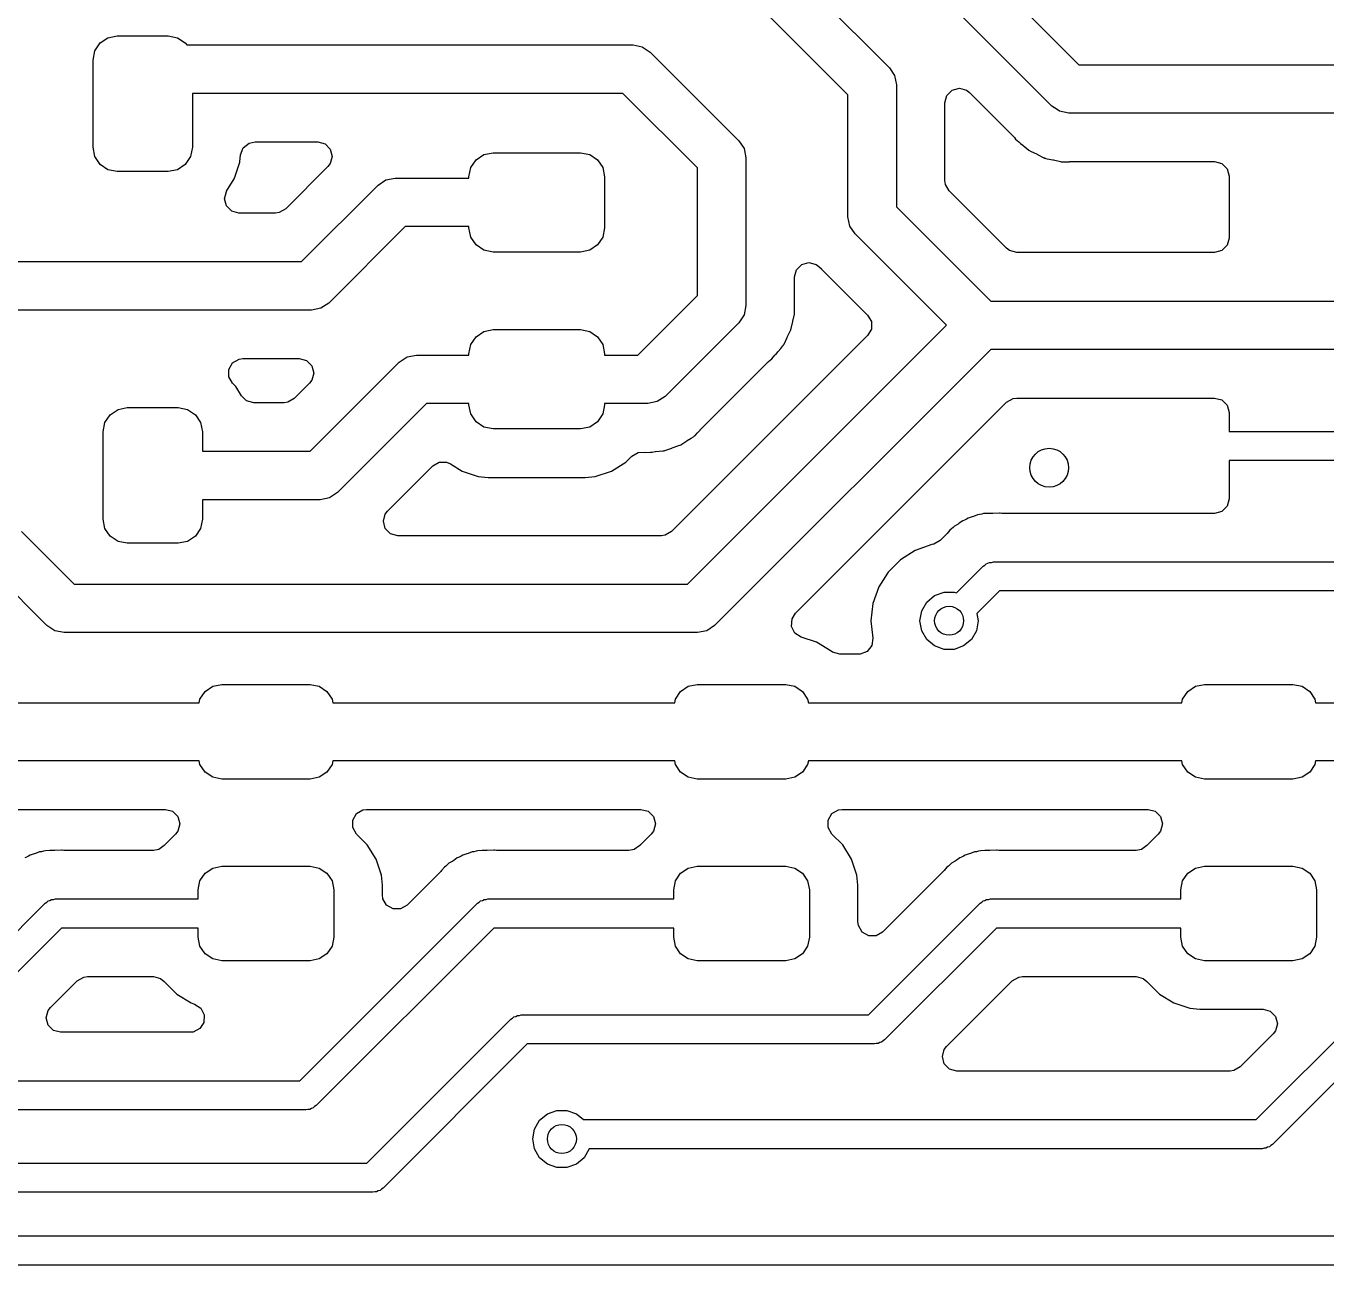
# Model space of a CAD drawing. Extents: x 44 to 146, y -87 to -25.
# Drawn here: x 113.32 to 126.73, y -86.25 to -73.47 of the extents above; entities that cross this region are included whole.
import ezdxf

# ---------------------------------------------------------------- set-up
doc = ezdxf.new("R2010")
doc.units = 0
doc.layers.add('BLACK', color=7, linetype='CONTINUOUS')

msp = doc.modelspace()

# ---------------------------------------------------------------- linework, layer by layer
at = {"layer": 'BLACK', "linetype": 'CONTINUOUS'}
for p, q in [((119.377953, -69.0626), (124.182553, -73.8672)), ((123.90222, -74.293973), (118.926346, -69.3181)), ((119.494877, -71.166323), (122.226777, -73.898223)), ((121.8, -74.178554), (119.214546, -71.5931)), ((114.087423, -73.642823), (114.168529, -73.58863)), ((114.168529, -73.58863), (114.2642, -73.5696)), ((114.2642, -73.5696), (114.7892, -73.5696)), ((114.7892, -73.5696), (114.884871, -73.58863)), ((114.884871, -73.58863), (114.965977, -73.642823)), ((114.0142, -73.8196), (114.03323, -73.723929)), ((114.03323, -73.723929), (114.087423, -73.642823)), ((114.965977, -73.642823), (114.980127, -73.664)), ((114.980127, -73.664), (119.5832, -73.664)), ((119.5832, -73.664), (119.678871, -73.68303)), ((119.678871, -73.68303), (119.759977, -73.737223)), ((119.759977, -73.737223), (120.674377, -74.651623)), ((114.0142, -74.7196), (114.0142, -73.8196)), ((124.182553, -73.8672), (129.96, -73.8672)), ((122.226777, -73.898223), (122.28097, -73.979329)), ((122.28097, -73.979329), (122.3, -74.075)), ((122.3, -74.075), (122.3, -75.332646)), ((122.820462, -74.185285), (122.875, -74.130747)), ((122.875, -74.130747), (122.9495, -74.110785)), ((122.9495, -74.110785), (123.024, -74.130747)), ((123.024, -74.130747), (123.054859, -74.154426)), ((119.479646, -74.164), (115.0392, -74.164)), ((115.0392, -74.164), (115.0392, -74.7196)), ((120.2476, -74.931954), (119.479646, -74.164)), ((121.8, -75.4362), (121.8, -74.178554)), ((122.8005, -74.259785), (122.820462, -74.185285)), ((122.8005, -75.063614), (122.8005, -74.259785)), ((123.054859, -74.154426), (123.501981, -74.601548)), ((123.902223, -74.293977), (123.90222, -74.293973)), ((123.957402, -74.330846), (123.902223, -74.293977)), ((123.983329, -74.34817), (123.957402, -74.330846)), ((124.079, -74.367201), (123.983329, -74.34817)), ((124.079005, -74.3672), (124.079, -74.367201)), ((130.079121, -74.3672), (124.079005, -74.3672)), ((115.564194, -74.726271), (115.623992, -74.677559)), ((115.623992, -74.677559), (115.684992, -74.6645)), ((115.684992, -74.6645), (116.332114, -74.6645)), ((116.332114, -74.6645), (116.406614, -74.684462)), ((120.674377, -74.651623), (120.72857, -74.732729)), ((123.501981, -74.601548), (123.516138, -74.61793)), ((123.516138, -74.61793), (123.529387, -74.635727)), ((123.529387, -74.635727), (123.529389, -74.635729)), ((123.529389, -74.635729), (123.52939, -74.63573)), ((123.52939, -74.63573), (123.561796, -74.662922)), ((123.561796, -74.662922), (123.5665, -74.666869)), ((123.5665, -74.666869), (123.576083, -74.67565)), ((123.576083, -74.67565), (123.579224, -74.678791)), ((114.03323, -74.815271), (114.0142, -74.7196)), ((115.0392, -74.7196), (115.02017, -74.815271)), ((115.529488, -74.869568), (115.536764, -74.798356)), ((115.536764, -74.798356), (115.564194, -74.726271)), ((116.406614, -74.684462), (116.461152, -74.739)), ((116.461152, -74.739), (116.481114, -74.8135)), ((117.963923, -74.848223), (118.045029, -74.79403)), ((118.045029, -74.79403), (118.1407, -74.775)), ((118.1407, -74.775), (119.0407, -74.775)), ((119.0407, -74.775), (119.136371, -74.79403)), ((119.136371, -74.79403), (119.217477, -74.848223)), ((120.72857, -74.732729), (120.747601, -74.8284)), ((123.579224, -74.678791), (123.603288, -74.697818)), ((123.603288, -74.697818), (123.606592, -74.70051)), ((123.606592, -74.70051), (123.623769, -74.714924)), ((123.623769, -74.714924), (123.663786, -74.748503)), ((123.663786, -74.748503), (123.671033, -74.753269)), ((123.671033, -74.753269), (123.670869, -74.753517)), ((123.670869, -74.753517), (123.674783, -74.75601)), ((123.674783, -74.75601), (123.67494, -74.755757)), ((123.67494, -74.755757), (123.682323, -74.760311)), ((123.682323, -74.760311), (123.750007, -74.791872)), ((123.750007, -74.791872), (123.753871, -74.793744)), ((123.753871, -74.793744), (123.820567, -74.82724)), ((114.087423, -74.896377), (114.03323, -74.815271)), ((114.168529, -74.95057), (114.087423, -74.896377)), ((114.965977, -74.896377), (114.884871, -74.95057)), ((115.02017, -74.815271), (114.965977, -74.896377)), ((115.474014, -75.038934), (115.529199, -74.872397)), ((115.529199, -74.872397), (115.529488, -74.869568)), ((116.437473, -74.918859), (116.001273, -75.355059)), ((116.461152, -74.888), (116.437473, -74.918859)), ((116.481114, -74.8135), (116.461152, -74.888)), ((117.8907, -75.025), (117.90973, -74.929329)), ((117.90973, -74.929329), (117.963923, -74.848223)), ((119.217477, -74.848223), (119.27167, -74.929329)), ((119.27167, -74.929329), (119.2907, -75.025)), ((120.2476, -76.248846), (120.2476, -74.931954)), ((120.747601, -74.8284), (120.7476, -74.828405)), ((120.7476, -74.828405), (120.7476, -76.352394)), ((123.820567, -74.82724), (123.820571, -74.827241)), ((123.820571, -74.827241), (123.828717, -74.830206)), ((123.828717, -74.830206), (123.828614, -74.830487)), ((123.828614, -74.830487), (123.832995, -74.83201)), ((123.832995, -74.83201), (123.833089, -74.831727)), ((123.833089, -74.831727), (123.841324, -74.834455)), ((123.841324, -74.834455), (123.841327, -74.834457)), ((123.841327, -74.834457), (123.841329, -74.834457)), ((123.841329, -74.834457), (123.841331, -74.834458)), ((123.841331, -74.834458), (123.854234, -74.837122)), ((123.854234, -74.837122), (123.914467, -74.849558)), ((123.914467, -74.849558), (123.918608, -74.850476)), ((123.918608, -74.850476), (123.991279, -74.8677)), ((123.991279, -74.8677), (123.991281, -74.8677)), ((123.991281, -74.8677), (123.991285, -74.867701)), ((123.991285, -74.867701), (123.999898, -74.868708)), ((123.999898, -74.868708), (123.999863, -74.869003)), ((123.999863, -74.869003), (124.004467, -74.869474)), ((124.004467, -74.869474), (124.004493, -74.869177)), ((124.004493, -74.869177), (124.013136, -74.869932)), ((124.013136, -74.869932), (124.013145, -74.869934)), ((124.013145, -74.869934), (124.085562, -74.867826)), ((124.085562, -74.867826), (124.087754, -74.867763)), ((124.087754, -74.867763), (124.092087, -74.8677)), ((124.092087, -74.8677), (125.581, -74.8677)), ((125.581, -74.8677), (125.6555, -74.887662)), ((125.6555, -74.887662), (125.710038, -74.9422)), ((125.710038, -74.9422), (125.73, -75.0167)), ((114.2642, -74.9696), (114.168529, -74.95057)), ((114.7892, -74.9696), (114.2642, -74.9696)), ((114.884871, -74.95057), (114.7892, -74.9696)), ((115.39226, -75.17148), (115.469335, -75.04652)), ((115.469335, -75.04652), (115.474014, -75.038934)), ((116.953423, -75.110723), (117.034529, -75.05653)), ((117.034529, -75.05653), (117.1302, -75.037499)), ((117.1302, -75.037499), (117.130205, -75.0375)), ((117.130205, -75.0375), (117.8907, -75.0375)), ((117.8907, -75.0375), (117.8907, -75.025)), ((119.2907, -75.025), (119.2907, -75.55)), ((122.805577, -75.102178), (122.8005, -75.063614)), ((125.73, -75.0167), (125.73, -75.6561)), ((115.370077, -75.2497), (115.390039, -75.1752)), ((115.390039, -75.1752), (115.39226, -75.17148)), ((116.164946, -75.8992), (116.953423, -75.110723)), ((122.844141, -75.168973), (122.805577, -75.102178)), ((123.436626, -75.761459), (122.844141, -75.168973)), ((115.390039, -75.3242), (115.370077, -75.2497)), ((115.444577, -75.378738), (115.390039, -75.3242)), ((122.3, -75.332646), (123.272953, -76.3056)), ((115.519077, -75.3987), (115.444577, -75.378738)), ((115.895914, -75.3987), (115.519077, -75.3987)), ((115.934478, -75.393623), (115.895914, -75.3987)), ((116.001273, -75.355059), (115.934478, -75.393623)), ((121.81903, -75.531871), (121.8, -75.4362)), ((117.233754, -75.5375), (116.445277, -76.325977)), ((117.8907, -75.5375), (117.233754, -75.5375)), ((117.8907, -75.55), (117.8907, -75.5375)), ((117.90973, -75.645671), (117.8907, -75.55)), ((119.2907, -75.55), (119.27167, -75.645671)), ((121.873223, -75.612977), (121.81903, -75.531871)), ((122.815846, -76.555599), (121.873223, -75.612977)), ((117.963923, -75.726777), (117.90973, -75.645671)), ((118.045029, -75.78097), (117.963923, -75.726777)), ((119.217477, -75.726777), (119.136371, -75.78097)), ((119.27167, -75.645671), (119.217477, -75.726777)), ((125.710038, -75.7306), (125.6555, -75.785138)), ((125.73, -75.6561), (125.710038, -75.7306)), ((118.1407, -75.8), (118.045029, -75.78097)), ((119.0407, -75.8), (118.1407, -75.8)), ((119.136371, -75.78097), (119.0407, -75.8)), ((123.467485, -75.785138), (123.436626, -75.761459)), ((123.541985, -75.8051), (123.467485, -75.785138)), ((125.581, -75.8051), (123.541985, -75.8051)), ((125.6555, -75.785138), (125.581, -75.8051)), ((112.3696, -75.8992), (116.164946, -75.8992)), ((121.2481, -76.056861), (121.268062, -75.982361)), ((121.268062, -75.982361), (121.3226, -75.927823)), ((121.3226, -75.927823), (121.3971, -75.907861)), ((121.3971, -75.907861), (121.4716, -75.927823)), ((121.4716, -75.927823), (121.499351, -75.948484)), ((121.499351, -75.948484), (121.525445, -75.973103)), ((121.525445, -75.973103), (121.528553, -75.976121)), ((121.528553, -75.976121), (122.002673, -76.450241)), ((121.2481, -76.339313), (121.2481, -76.056861)), ((119.633946, -76.8625), (120.2476, -76.248846)), ((116.2685, -76.3992), (112.473154, -76.3992)), ((116.364171, -76.38017), (116.2685, -76.3992)), ((116.445277, -76.325977), (116.364171, -76.38017)), ((120.747601, -76.3524), (120.72857, -76.448071)), ((120.7476, -76.352394), (120.747601, -76.3524)), ((121.248163, -76.343646), (121.2481, -76.339313)), ((121.250334, -76.418255), (121.248163, -76.343646)), ((121.249577, -76.426907), (121.250332, -76.418264)), ((121.250332, -76.418264), (121.250334, -76.418255)), ((123.272953, -76.3056), (130.690846, -76.3056)), ((120.674377, -76.529177), (119.914277, -77.289277)), ((120.72857, -76.448071), (120.674377, -76.529177)), ((121.214858, -76.590069), (121.229953, -76.516959)), ((121.229953, -76.516959), (121.230884, -76.512755)), ((121.230884, -76.512755), (121.2481, -76.440121)), ((121.2481, -76.440114), (121.249107, -76.431503)), ((121.2481, -76.440121), (121.2481, -76.440114)), ((121.249107, -76.431503), (121.249404, -76.431537)), ((121.249404, -76.431537), (121.249874, -76.426933)), ((121.249874, -76.426933), (121.249577, -76.426907)), ((122.002673, -76.450241), (122.041237, -76.517036)), ((122.041237, -76.517036), (122.041237, -76.594164)), ((117.90973, -76.754329), (117.963923, -76.673223)), ((117.963923, -76.673223), (118.045029, -76.61903)), ((118.045029, -76.61903), (118.1407, -76.6)), ((118.1407, -76.6), (119.0407, -76.6)), ((119.0407, -76.6), (119.136371, -76.61903)), ((119.136371, -76.61903), (119.217477, -76.673223)), ((119.217477, -76.673223), (119.27167, -76.754329)), ((122.002673, -76.660959), (119.981173, -78.682459)), ((120.144846, -79.2266), (122.815846, -76.555599)), ((121.140711, -76.749077), (121.172257, -76.681426)), ((121.172257, -76.681426), (121.174147, -76.677522)), ((121.174147, -76.677522), (121.20764, -76.610833)), ((121.20764, -76.610833), (121.210608, -76.602679)), ((121.210608, -76.602679), (121.21089, -76.602781)), ((121.21089, -76.602781), (121.21241, -76.598409)), ((121.212126, -76.598315), (121.214858, -76.590069)), ((121.21241, -76.598409), (121.212126, -76.598315)), ((122.041237, -76.594164), (122.002673, -76.660959)), ((117.8907, -76.85), (117.90973, -76.754329)), ((119.27167, -76.754329), (119.2907, -76.85)), ((123.272954, -76.8056), (120.425177, -79.653377)), ((121.080932, -76.824782), (121.105979, -76.79493)), ((121.105979, -76.79493), (121.128902, -76.767614)), ((121.128902, -76.767614), (121.128903, -76.767611)), ((121.128903, -76.767611), (121.133671, -76.760363)), ((121.133671, -76.760363), (121.13392, -76.760527)), ((121.13392, -76.760527), (121.136409, -76.75662)), ((121.136155, -76.756464), (121.140706, -76.749082)), ((121.136409, -76.75662), (121.136155, -76.756464)), ((121.140706, -76.749082), (121.140711, -76.749077)), ((130.7944, -76.8056), (123.272954, -76.8056)), ((115.414563, -77.010136), (115.453127, -76.943341)), ((115.453127, -76.943341), (115.519922, -76.904777)), ((115.519922, -76.904777), (115.558486, -76.8997)), ((115.558486, -76.8997), (116.141614, -76.8997)), ((116.141614, -76.8997), (116.216114, -76.919662)), ((116.216114, -76.919662), (116.270652, -76.9742)), ((116.253846, -77.855), (117.173123, -76.935723)), ((117.173123, -76.935723), (117.254229, -76.88153)), ((117.254229, -76.88153), (117.3499, -76.8625)), ((117.3499, -76.8625), (117.8907, -76.8625)), ((117.8907, -76.8625), (117.8907, -76.85)), ((119.2907, -76.85), (119.2907, -76.8625)), ((119.2907, -76.8625), (119.633946, -76.8625)), ((120.277387, -77.633979), (120.981959, -76.929407)), ((120.981959, -76.929407), (120.998327, -76.915263)), ((120.998327, -76.915263), (121.01613, -76.90201)), ((121.01613, -76.90201), (121.047278, -76.864887)), ((121.047278, -76.864887), (121.056043, -76.855324)), ((121.056043, -76.855324), (121.059191, -76.852177)), ((121.059191, -76.852177), (121.078194, -76.828143)), ((121.078194, -76.828143), (121.080932, -76.824782)), ((115.414563, -77.087264), (115.414563, -77.010136)), ((115.453127, -77.154059), (115.414563, -77.087264)), ((116.270652, -76.9742), (116.290614, -77.0487)), ((116.290614, -77.0487), (116.270652, -77.1232)), ((115.485412, -77.186344), (115.453127, -77.154059)), ((115.545474, -77.283721), (115.485412, -77.186344)), ((116.246973, -77.154059), (116.090173, -77.310859)), ((116.270652, -77.1232), (116.246973, -77.154059)), ((115.597791, -77.334538), (115.545474, -77.283721)), ((115.672291, -77.3545), (115.597791, -77.334538)), ((115.984814, -77.3545), (115.672291, -77.3545)), ((116.023378, -77.349423), (115.984814, -77.3545)), ((116.090173, -77.310859), (116.023378, -77.349423)), ((119.833171, -77.34347), (119.7375, -77.3625)), ((119.914277, -77.289277), (119.833171, -77.34347)), ((121.259393, -79.526974), (123.436627, -77.349741)), ((123.436627, -77.349741), (123.503422, -77.311177)), ((123.503422, -77.311177), (123.541986, -77.3061)), ((123.541986, -77.3061), (125.581, -77.3061)), ((125.581, -77.3061), (125.6555, -77.326062)), ((125.6555, -77.326062), (125.710038, -77.3806)), ((114.13673, -77.559329), (114.190923, -77.478223)), ((114.190923, -77.478223), (114.272029, -77.42403)), ((114.272029, -77.42403), (114.3677, -77.405)), ((114.3677, -77.405), (114.8927, -77.405)), ((114.8927, -77.405), (114.988371, -77.42403)), ((114.988371, -77.42403), (115.069477, -77.478223)), ((115.069477, -77.478223), (115.12367, -77.559329)), ((117.453454, -77.3625), (116.534177, -78.281777)), ((117.8907, -77.3625), (117.453454, -77.3625)), ((117.8907, -77.375), (117.8907, -77.3625)), ((117.90973, -77.470671), (117.8907, -77.375)), ((117.963923, -77.551777), (117.90973, -77.470671)), ((119.27167, -77.470671), (119.217477, -77.551777)), ((119.2907, -77.375), (119.27167, -77.470671)), ((119.7375, -77.3625), (119.2907, -77.3625)), ((119.2907, -77.3625), (119.2907, -77.375)), ((125.710038, -77.3806), (125.73, -77.4551)), ((125.73, -77.4551), (125.73, -77.65)), ((114.1177, -77.655), (114.13673, -77.559329)), ((115.12367, -77.559329), (115.1427, -77.655)), ((118.045029, -77.60597), (117.963923, -77.551777)), ((118.1407, -77.625), (118.045029, -77.60597)), ((119.0407, -77.625), (118.1407, -77.625)), ((119.136371, -77.60597), (119.0407, -77.625)), ((119.217477, -77.551777), (119.136371, -77.60597)), ((114.1177, -78.555), (114.1177, -77.655)), ((115.1427, -77.655), (115.1427, -77.855)), ((120.076617, -77.787737), (120.139009, -77.7467)), ((120.139009, -77.7467), (120.142607, -77.744409)), ((120.142607, -77.744409), (120.183116, -77.719423)), ((120.183116, -77.719423), (120.206156, -77.705212)), ((120.206156, -77.705212), (120.206161, -77.705206)), ((120.206161, -77.705206), (120.212966, -77.699827)), ((120.212966, -77.699827), (120.213152, -77.700062)), ((120.213152, -77.700062), (120.216742, -77.697137)), ((120.216549, -77.696907), (120.223193, -77.691331)), ((120.216742, -77.697137), (120.216549, -77.696907)), ((120.223193, -77.691331), (120.223196, -77.69133)), ((120.223196, -77.69133), (120.24709, -77.666004)), ((120.24709, -77.666004), (120.2744, -77.637056)), ((120.2744, -77.637056), (120.277387, -77.633979)), ((125.73, -77.65), (131.937868, -77.65)), ((115.1427, -77.855), (116.253846, -77.855)), ((119.56994, -77.907127), (119.636733, -77.868564)), ((119.636733, -77.868564), (119.696892, -77.86506)), ((119.696892, -77.86506), (119.715523, -77.867789)), ((119.715523, -77.867789), (119.763783, -77.863567)), ((119.763783, -77.863567), (119.776768, -77.863)), ((119.776768, -77.863), (119.781208, -77.863)), ((119.781208, -77.863), (119.781209, -77.863)), ((119.781209, -77.863), (119.811676, -77.859438)), ((119.811676, -77.859438), (119.815917, -77.859005)), ((119.815917, -77.859005), (119.890297, -77.852499)), ((119.890297, -77.852499), (119.890306, -77.852495)), ((119.890306, -77.852495), (119.898794, -77.850744)), ((119.898794, -77.850744), (119.898854, -77.851037)), ((119.898854, -77.851037), (119.903377, -77.850034)), ((119.903308, -77.849743), (119.911753, -77.847741)), ((119.903377, -77.850034), (119.903308, -77.849743)), ((119.911753, -77.847741), (119.911755, -77.847741)), ((119.911755, -77.847741), (119.98191, -77.822206)), ((119.98191, -77.822206), (119.985956, -77.8208)), ((119.985956, -77.8208), (120.056834, -77.797314)), ((120.056834, -77.797314), (120.05684, -77.79731)), ((120.05684, -77.79731), (120.064699, -77.793646)), ((120.064699, -77.793646), (120.064825, -77.793917)), ((120.064825, -77.793917), (120.068994, -77.791899)), ((120.06886, -77.791632), (120.076606, -77.78774)), ((120.068994, -77.791899), (120.06886, -77.791632)), ((120.076606, -77.78774), (120.076617, -77.787737)), ((117.232145, -78.291622), (117.517, -78.006767)), ((117.517, -78.006767), (117.583793, -77.968205)), ((117.583793, -77.968205), (117.660921, -77.968205)), ((117.660921, -77.968205), (117.700573, -77.985309)), ((117.700573, -77.985309), (117.821366, -78.059814)), ((119.360034, -78.059814), (119.509356, -77.967712)), ((119.509356, -77.967712), (119.56994, -77.907127)), ((132, -77.95), (125.73, -77.95)), ((125.73, -77.95), (125.73, -78.3469)), ((117.821366, -78.059814), (117.987903, -78.114999)), ((117.987903, -78.114999), (118.090691, -78.1255)), ((118.090691, -78.1255), (119.090708, -78.125499)), ((119.090708, -78.125499), (119.193497, -78.114999)), ((119.193497, -78.114999), (119.360034, -78.059814)), ((116.534177, -78.281777), (116.453071, -78.33597)), ((117.052026, -78.471741), (117.232145, -78.291622)), ((116.3574, -78.355), (115.1427, -78.355)), ((115.1427, -78.355), (115.1427, -78.555)), ((116.453071, -78.33597), (116.3574, -78.355)), ((125.710038, -78.4214), (125.6555, -78.475938)), ((125.73, -78.3469), (125.710038, -78.4214)), ((114.13673, -78.650671), (114.1177, -78.555)), ((115.1427, -78.555), (115.12367, -78.650671)), ((117.008385, -78.5771), (117.028347, -78.5026)), ((117.028347, -78.5026), (117.052026, -78.471741)), ((123.002034, -78.564742), (122.984131, -78.571831)), ((123.02302, -78.554461), (123.002034, -78.564742)), ((123.0396, -78.544656), (123.02302, -78.554461)), ((123.082311, -78.532247), (123.0396, -78.544656)), ((123.095588, -78.527701), (123.082311, -78.532247)), ((123.136938, -78.511329), (123.095588, -78.527701)), ((123.136946, -78.511327), (123.136938, -78.511329)), ((123.156054, -78.508913), (123.136946, -78.511327)), ((123.178937, -78.504174), (123.156054, -78.508913)), ((123.197425, -78.498803), (123.178937, -78.504174)), ((123.197431, -78.498802), (123.197425, -78.498803)), ((123.241877, -78.497405), (123.197431, -78.498802)), ((123.255845, -78.496307), (123.241877, -78.497405)), ((123.259062, -78.495901), (123.255845, -78.496307)), ((123.259071, -78.4959), (123.259062, -78.495901)), ((123.259075, -78.4959), (123.259071, -78.4959)), ((123.287469, -78.4959), (123.259075, -78.4959)), ((123.292149, -78.495826), (123.287469, -78.4959)), ((123.29321, -78.495792), (123.292149, -78.495826)), ((123.361701, -78.493639), (123.29321, -78.495792)), ((123.371038, -78.494522), (123.361701, -78.493639)), ((123.371086, -78.494003), (123.371038, -78.494522)), ((123.388265, -78.4959), (123.371086, -78.494003)), ((125.581, -78.4959), (123.388265, -78.4959)), ((125.6555, -78.475938), (125.581, -78.4959)), ((113.276542, -78.683788), (113.819354, -79.2266)), ((114.190923, -78.731777), (114.13673, -78.650671)), ((115.12367, -78.650671), (115.069477, -78.731777)), ((117.028347, -78.6516), (117.008385, -78.5771)), ((117.082885, -78.706138), (117.028347, -78.6516)), ((119.981173, -78.682459), (119.914378, -78.721023)), ((122.851163, -78.668437), (122.822813, -78.702705)), ((122.866744, -78.657116), (122.851163, -78.668437)), ((122.884511, -78.641941), (122.866744, -78.657116)), ((122.898132, -78.628321), (122.884511, -78.641941)), ((122.898134, -78.628319), (122.898132, -78.628321)), ((122.936424, -78.605673), (122.898134, -78.628319)), ((122.948147, -78.597972), (122.936424, -78.605673)), ((122.984125, -78.571834), (122.948147, -78.597972)), ((122.984131, -78.571831), (122.984125, -78.571834)), ((113.539023, -79.653377), (112.690646, -78.805)), ((114.272029, -78.78597), (114.190923, -78.731777)), ((114.3677, -78.805), (114.272029, -78.78597)), ((114.8927, -78.805), (114.3677, -78.805)), ((114.988371, -78.78597), (114.8927, -78.805)), ((115.069477, -78.731777), (114.988371, -78.78597)), ((117.157385, -78.7261), (117.082885, -78.706138)), ((119.875814, -78.7261), (117.157385, -78.7261)), ((119.914378, -78.721023), (119.875814, -78.7261)), ((122.663551, -78.818229), (122.493277, -78.877811)), ((122.666386, -78.817582), (122.663551, -78.818229)), ((122.683965, -78.814256), (122.666386, -78.817582)), ((122.75076, -78.775692), (122.683965, -78.814256)), ((122.813368, -78.713084), (122.75076, -78.775692)), ((122.822813, -78.702705), (122.813368, -78.713084)), ((122.493277, -78.877811), (122.340538, -78.973784)), ((122.212984, -79.101338), (122.117011, -79.254077)), ((122.340538, -78.973784), (122.212984, -79.101338)), ((122.91778, -79.316487), (123.193934, -79.040334)), ((123.193934, -79.040334), (123.211035, -79.03046)), ((123.211035, -79.03046), (123.225, -79.016496)), ((123.225, -79.016496), (123.244074, -79.011384)), ((123.244074, -79.011384), (123.261177, -79.001511)), ((123.261177, -79.001511), (123.280925, -79.001511)), ((123.280925, -79.001511), (123.3, -78.9964)), ((123.3, -78.9964), (136.386668, -78.9964)), ((113.819354, -79.2266), (120.144846, -79.2266)), ((122.117011, -79.254077), (122.057431, -79.424347)), ((122.612987, -79.410764), (122.6928, -79.343792)), ((122.6928, -79.343792), (122.790706, -79.308158)), ((122.790706, -79.308158), (122.894894, -79.308158)), ((122.894894, -79.308158), (122.91778, -79.316487)), ((123.362132, -79.2964), (123.129629, -79.528902)), ((136.4488, -79.2964), (123.362132, -79.2964)), ((122.057431, -79.424347), (122.037235, -79.603598)), ((122.5428, -79.6036), (122.560892, -79.500994)), ((122.560892, -79.500994), (122.612987, -79.410764)), ((121.218832, -79.66246), (121.223317, -79.585463)), ((121.223317, -79.585463), (121.259393, -79.526974)), ((122.037235, -79.603598), (122.037235, -79.6036)), ((122.037235, -79.6036), (122.057416, -79.782719)), ((122.560892, -79.706206), (122.5428, -79.6036)), ((123.1428, -79.6036), (123.124708, -79.706206)), ((123.129629, -79.528902), (123.1428, -79.6036)), ((113.620129, -79.70757), (113.539023, -79.653377)), ((113.7158, -79.726601), (113.620129, -79.70757)), ((113.715805, -79.7266), (113.7158, -79.726601)), ((120.2484, -79.7266), (113.715805, -79.7266)), ((120.344071, -79.70757), (120.2484, -79.7266)), ((120.425177, -79.653377), (120.344071, -79.70757)), ((121.253446, -79.731385), (121.218832, -79.66246)), ((121.317886, -79.773768), (121.253446, -79.731385)), ((122.612987, -79.796436), (122.560892, -79.706206)), ((123.124708, -79.706206), (123.072613, -79.796436)), ((121.475625, -79.826038), (121.317886, -79.773768)), ((121.6262, -79.918914), (121.475625, -79.826038)), ((122.045922, -79.858984), (121.997834, -79.919285)), ((122.057416, -79.782719), (122.045922, -79.858984)), ((122.6928, -79.863408), (122.612987, -79.796436)), ((122.790706, -79.899042), (122.6928, -79.863408)), ((122.894894, -79.899042), (122.790706, -79.899042)), ((122.9928, -79.863408), (122.894894, -79.899042)), ((123.072613, -79.796436), (122.9928, -79.863408)), ((121.640231, -79.928438), (121.6262, -79.918914)), ((121.714731, -79.9484), (121.640231, -79.928438)), ((121.909354, -79.9484), (121.714731, -79.9484)), ((121.926037, -79.947463), (121.909354, -79.9484)), ((121.997834, -79.919285), (121.926037, -79.947463)), ((115.169593, -80.332793), (115.248671, -80.279954)), ((115.248671, -80.279954), (115.34195, -80.2614)), ((115.34195, -80.2614), (116.25445, -80.2614)), ((116.25445, -80.2614), (116.347729, -80.279954)), ((116.347729, -80.279954), (116.426807, -80.332793)), ((120.074093, -80.332793), (120.153171, -80.279954)), ((120.153171, -80.279954), (120.24645, -80.2614)), ((120.24645, -80.2614), (121.15895, -80.2614)), ((121.15895, -80.2614), (121.252229, -80.279954)), ((121.252229, -80.279954), (121.331307, -80.332793)), ((125.304593, -80.332793), (125.383671, -80.279954)), ((125.383671, -80.279954), (125.47695, -80.2614)), ((125.47695, -80.2614), (126.38945, -80.2614)), ((126.38945, -80.2614), (126.482729, -80.279954)), ((126.482729, -80.279954), (126.561807, -80.332793)), ((115.109389, -80.4489), (115.116754, -80.411871)), ((115.116754, -80.411871), (115.169593, -80.332793)), ((116.426807, -80.332793), (116.479646, -80.411871)), ((116.479646, -80.411871), (116.487011, -80.4489)), ((120.013889, -80.4489), (120.021254, -80.411871)), ((120.021254, -80.411871), (120.074093, -80.332793)), ((121.331307, -80.332793), (121.384146, -80.411871)), ((121.384146, -80.411871), (121.391511, -80.4489)), ((125.244389, -80.4489), (125.251754, -80.411871)), ((125.251754, -80.411871), (125.304593, -80.332793)), ((126.561807, -80.332793), (126.614646, -80.411871)), ((126.614646, -80.411871), (126.622011, -80.4489)), ((111.739511, -80.4489), (115.109389, -80.4489)), ((116.487011, -80.4489), (120.013889, -80.4489)), ((121.391511, -80.4489), (125.244389, -80.4489)), ((126.622011, -80.4489), (130.324389, -80.4489)), ((115.109389, -81.0489), (111.739511, -81.0489)), ((115.116754, -81.085929), (115.109389, -81.0489)), ((115.169593, -81.165007), (115.116754, -81.085929)), ((116.479646, -81.085929), (116.426807, -81.165007)), ((116.487011, -81.0489), (116.479646, -81.085929)), ((120.013889, -81.0489), (116.487011, -81.0489)), ((120.021254, -81.085929), (120.013889, -81.0489)), ((120.074093, -81.165007), (120.021254, -81.085929)), ((121.384146, -81.085929), (121.331307, -81.165007)), ((121.391511, -81.0489), (121.384146, -81.085929)), ((125.244389, -81.0489), (121.391511, -81.0489)), ((125.251754, -81.085929), (125.244389, -81.0489)), ((125.304593, -81.165007), (125.251754, -81.085929)), ((126.614646, -81.085929), (126.561807, -81.165007)), ((126.622011, -81.0489), (126.614646, -81.085929)), ((130.324389, -81.0489), (126.622011, -81.0489)), ((115.248671, -81.217846), (115.169593, -81.165007)), ((115.34195, -81.2364), (115.248671, -81.217846)), ((116.25445, -81.2364), (115.34195, -81.2364)), ((116.347729, -81.217846), (116.25445, -81.2364)), ((116.426807, -81.165007), (116.347729, -81.217846)), ((120.153171, -81.217846), (120.074093, -81.165007)), ((120.24645, -81.2364), (120.153171, -81.217846)), ((121.15895, -81.2364), (120.24645, -81.2364)), ((121.252229, -81.217846), (121.15895, -81.2364)), ((121.331307, -81.165007), (121.252229, -81.217846)), ((125.383671, -81.217846), (125.304593, -81.165007)), ((125.47695, -81.2364), (125.383671, -81.217846)), ((126.38945, -81.2364), (125.47695, -81.2364)), ((126.482729, -81.217846), (126.38945, -81.2364)), ((126.561807, -81.165007), (126.482729, -81.217846)), ((112.088446, -81.5494), (114.760454, -81.5494)), ((114.760454, -81.5494), (114.834954, -81.569362)), ((114.834954, -81.569362), (114.889492, -81.6239)), ((114.889492, -81.6239), (114.909454, -81.6984)), ((116.692023, -81.659836), (116.730587, -81.593041)), ((116.730587, -81.593041), (116.797382, -81.554477)), ((116.797382, -81.554477), (116.835946, -81.5494)), ((116.835946, -81.5494), (119.664954, -81.5494)), ((119.664954, -81.5494), (119.739454, -81.569362)), ((119.739454, -81.569362), (119.793992, -81.6239)), ((119.793992, -81.6239), (119.813954, -81.6984)), ((121.596523, -81.659836), (121.635087, -81.593041)), ((121.635087, -81.593041), (121.701882, -81.554477)), ((121.701882, -81.554477), (121.740446, -81.5494)), ((121.740446, -81.5494), (124.895454, -81.5494)), ((124.895454, -81.5494), (124.969954, -81.569362)), ((124.969954, -81.569362), (125.024492, -81.6239)), ((125.024492, -81.6239), (125.044454, -81.6984)), ((114.889492, -81.7729), (114.865812, -81.803759)), ((114.909454, -81.6984), (114.889492, -81.7729)), ((116.692023, -81.736964), (116.692023, -81.659836)), ((116.730585, -81.803756), (116.692023, -81.736964)), ((119.793992, -81.7729), (119.770312, -81.803759)), ((119.813954, -81.6984), (119.793992, -81.7729)), ((121.596523, -81.736964), (121.596523, -81.659836)), ((121.635085, -81.803756), (121.596523, -81.736964)), ((125.024492, -81.7729), (125.000812, -81.803759)), ((125.044454, -81.6984), (125.024492, -81.7729)), ((114.751888, -81.917681), (114.748037, -81.921533)), ((114.753055, -81.916813), (114.751888, -81.917681)), ((114.75418, -81.915389), (114.753055, -81.916813)), ((114.865812, -81.803759), (114.75418, -81.915389)), ((116.842226, -81.915397), (116.730585, -81.803756)), ((116.933562, -82.063475), (116.842226, -81.915397)), ((119.656388, -81.917681), (119.652537, -81.921533)), ((119.657555, -81.916813), (119.656388, -81.917681)), ((119.65868, -81.915389), (119.657555, -81.916813)), ((119.770312, -81.803759), (119.65868, -81.915389)), ((121.746726, -81.915397), (121.635085, -81.803756)), ((121.838062, -82.063475), (121.746726, -81.915397)), ((124.886888, -81.917681), (124.883037, -81.921533)), ((124.888055, -81.916813), (124.886888, -81.917681)), ((124.88918, -81.915389), (124.888055, -81.916813)), ((125.000812, -81.803759), (124.88918, -81.915389)), ((113.328135, -82.042241), (113.31023, -82.04933)), ((113.349125, -82.031958), (113.328135, -82.042241)), ((113.365698, -82.022157), (113.349125, -82.031958)), ((113.408408, -82.009748), (113.365698, -82.022157)), ((113.421684, -82.005203), (113.408408, -82.009748)), ((113.463042, -81.988828), (113.421684, -82.005203)), ((113.463047, -81.988827), (113.463042, -81.988828)), ((113.482154, -81.986413), (113.463047, -81.988827)), ((113.505038, -81.981674), (113.482154, -81.986413)), ((113.523526, -81.976303), (113.505038, -81.981674)), ((113.523532, -81.976302), (113.523526, -81.976303)), ((113.567977, -81.974905), (113.523532, -81.976302)), ((113.581945, -81.973807), (113.567977, -81.974905)), ((113.585162, -81.973401), (113.581945, -81.973807)), ((113.585171, -81.9734), (113.585162, -81.973401)), ((113.585175, -81.9734), (113.585171, -81.9734)), ((113.61357, -81.9734), (113.585175, -81.9734)), ((113.61825, -81.973326), (113.61357, -81.9734)), ((113.619311, -81.973292), (113.61825, -81.973326)), ((113.687802, -81.971139), (113.619311, -81.973292)), ((113.697139, -81.972022), (113.687802, -81.971139)), ((113.697187, -81.971503), (113.697139, -81.972022)), ((113.714366, -81.9734), (113.697187, -81.971503)), ((114.636175, -81.9734), (113.714366, -81.9734)), ((114.69119, -81.962872), (114.636175, -81.9734)), ((114.747472, -81.920968), (114.69119, -81.962872)), ((114.748037, -81.921533), (114.747472, -81.920968)), ((117.77103, -82.04933), (117.735042, -82.075475)), ((117.788935, -82.042241), (117.77103, -82.04933)), ((117.809925, -82.031958), (117.788935, -82.042241)), ((117.826498, -82.022157), (117.809925, -82.031958)), ((117.869208, -82.009748), (117.826498, -82.022157)), ((117.882484, -82.005203), (117.869208, -82.009748)), ((117.923842, -81.988828), (117.882484, -82.005203)), ((117.923847, -81.988827), (117.923842, -81.988828)), ((117.942954, -81.986413), (117.923847, -81.988827)), ((117.965838, -81.981674), (117.942954, -81.986413)), ((117.984326, -81.976303), (117.965838, -81.981674)), ((117.984332, -81.976302), (117.984326, -81.976303)), ((118.028777, -81.974905), (117.984332, -81.976302)), ((118.042745, -81.973807), (118.028777, -81.974905)), ((118.045962, -81.973401), (118.042745, -81.973807)), ((118.045971, -81.9734), (118.045962, -81.973401)), ((118.045975, -81.9734), (118.045971, -81.9734)), ((118.07437, -81.9734), (118.045975, -81.9734)), ((118.07905, -81.973326), (118.07437, -81.9734)), ((118.080111, -81.973292), (118.07905, -81.973326)), ((118.148602, -81.971139), (118.080111, -81.973292)), ((118.157939, -81.972022), (118.148602, -81.971139)), ((118.157987, -81.971503), (118.157939, -81.972022)), ((118.175166, -81.9734), (118.157987, -81.971503)), ((119.540675, -81.9734), (118.175166, -81.9734)), ((119.59569, -81.962872), (119.540675, -81.9734)), ((119.651972, -81.920968), (119.59569, -81.962872)), ((119.652537, -81.921533), (119.651972, -81.920968)), ((122.95263, -82.04933), (122.916642, -82.075475)), ((122.970535, -82.042241), (122.95263, -82.04933)), ((122.991525, -82.031958), (122.970535, -82.042241)), ((123.008098, -82.022157), (122.991525, -82.031958)), ((123.050808, -82.009748), (123.008098, -82.022157)), ((123.064084, -82.005203), (123.050808, -82.009748)), ((123.105442, -81.988828), (123.064084, -82.005203)), ((123.105447, -81.988827), (123.105442, -81.988828)), ((123.124554, -81.986413), (123.105447, -81.988827)), ((123.147438, -81.981674), (123.124554, -81.986413)), ((123.165926, -81.976303), (123.147438, -81.981674)), ((123.165932, -81.976302), (123.165926, -81.976303)), ((123.210377, -81.974905), (123.165932, -81.976302)), ((123.224345, -81.973807), (123.210377, -81.974905)), ((123.227562, -81.973401), (123.224345, -81.973807)), ((123.227571, -81.9734), (123.227562, -81.973401)), ((123.227575, -81.9734), (123.227571, -81.9734)), ((123.25597, -81.9734), (123.227575, -81.9734)), ((123.26065, -81.973326), (123.25597, -81.9734)), ((123.261711, -81.973292), (123.26065, -81.973326)), ((123.330202, -81.971139), (123.261711, -81.973292)), ((123.339539, -81.972022), (123.330202, -81.971139)), ((123.339587, -81.971503), (123.339539, -81.972022)), ((123.356766, -81.9734), (123.339587, -81.971503)), ((124.771175, -81.9734), (123.356766, -81.9734)), ((124.82619, -81.962872), (124.771175, -81.9734)), ((124.882472, -81.920968), (124.82619, -81.962872)), ((124.883037, -81.921533), (124.882472, -81.920968)), ((115.169593, -82.207793), (115.248671, -82.154954)), ((115.248671, -82.154954), (115.34195, -82.1364)), ((115.34195, -82.1364), (116.25445, -82.1364)), ((116.25445, -82.1364), (116.347729, -82.154954)), ((116.347729, -82.154954), (116.426807, -82.207793)), ((116.988287, -82.228625), (116.933562, -82.063475)), ((117.609713, -82.180205), (117.600268, -82.190584)), ((117.638063, -82.145937), (117.609713, -82.180205)), ((117.653644, -82.134616), (117.638063, -82.145937)), ((117.671411, -82.119441), (117.653644, -82.134616)), ((117.685032, -82.105821), (117.671411, -82.119441)), ((117.685037, -82.105817), (117.685032, -82.105821)), ((117.723321, -82.083174), (117.685037, -82.105817)), ((117.735042, -82.075475), (117.723321, -82.083174)), ((120.074093, -82.207793), (120.153171, -82.154954)), ((120.153171, -82.154954), (120.24645, -82.1364)), ((120.24645, -82.1364), (121.15895, -82.1364)), ((121.15895, -82.1364), (121.252229, -82.154954)), ((121.252229, -82.154954), (121.331307, -82.207793)), ((121.892787, -82.228625), (121.838062, -82.063475)), ((122.791313, -82.180205), (122.781868, -82.190584)), ((122.819663, -82.145937), (122.791313, -82.180205)), ((122.835244, -82.134616), (122.819663, -82.145937)), ((122.853011, -82.119441), (122.835244, -82.134616)), ((122.866632, -82.105821), (122.853011, -82.119441)), ((122.866637, -82.105817), (122.866632, -82.105821)), ((122.904921, -82.083174), (122.866637, -82.105817)), ((122.916642, -82.075475), (122.904921, -82.083174)), ((125.304593, -82.207793), (125.383671, -82.154954)), ((125.383671, -82.154954), (125.47695, -82.1364)), ((125.47695, -82.1364), (126.38945, -82.1364)), ((126.38945, -82.1364), (126.482729, -82.154954)), ((126.482729, -82.154954), (126.561807, -82.207793)), ((115.0982, -82.38015), (115.116754, -82.286871)), ((115.116754, -82.286871), (115.169593, -82.207793)), ((116.426807, -82.207793), (116.479646, -82.286871)), ((116.479646, -82.286871), (116.4982, -82.38015)), ((116.9987, -82.330552), (116.988287, -82.228625)), ((117.600268, -82.190584), (117.253059, -82.537794)), ((120.0027, -82.38015), (120.021254, -82.286871)), ((120.021254, -82.286871), (120.074093, -82.207793)), ((121.331307, -82.207793), (121.384146, -82.286871)), ((121.384146, -82.286871), (121.4027, -82.38015)), ((121.9032, -82.330552), (121.892787, -82.228625)), ((122.781868, -82.190584), (122.157559, -82.814894)), ((125.2332, -82.38015), (125.251754, -82.286871)), ((125.251754, -82.286871), (125.304593, -82.207793)), ((126.561807, -82.207793), (126.614646, -82.286871)), ((126.614646, -82.286871), (126.6332, -82.38015)), ((115.0982, -82.4739), (115.0982, -82.38015)), ((116.4982, -82.38015), (116.4982, -82.86765)), ((116.9987, -82.330556), (116.9987, -82.330552)), ((116.9987, -82.432435), (116.9987, -82.330556)), ((117.003777, -82.470999), (116.9987, -82.432435)), ((120.0027, -82.4739), (120.0027, -82.38015)), ((121.4027, -82.38015), (121.4027, -82.86765)), ((121.9032, -82.330556), (121.9032, -82.330552)), ((121.9032, -82.709535), (121.9032, -82.330556)), ((125.2332, -82.4739), (125.2332, -82.38015)), ((126.6332, -82.38015), (126.6332, -82.86765)), ((112.310668, -83.7272), (113.520034, -82.517834)), ((113.520034, -82.517834), (113.537135, -82.50796)), ((113.537135, -82.50796), (113.5511, -82.493996)), ((113.5511, -82.493996), (113.570174, -82.488884)), ((113.570174, -82.488884), (113.587277, -82.479011)), ((113.587277, -82.479011), (113.607025, -82.479011)), ((113.607025, -82.479011), (113.6261, -82.4739)), ((113.6261, -82.4739), (115.0982, -82.4739)), ((116.148668, -84.35), (117.980834, -82.517834)), ((117.042341, -82.537794), (117.003777, -82.470999)), ((117.109136, -82.576358), (117.042341, -82.537794)), ((117.186264, -82.576358), (117.109136, -82.576358)), ((117.253059, -82.537794), (117.186264, -82.576358)), ((117.980834, -82.517834), (117.997935, -82.50796)), ((117.997935, -82.50796), (118.0119, -82.493996)), ((118.0119, -82.493996), (118.030974, -82.488884)), ((118.030974, -82.488884), (118.048077, -82.479011)), ((118.048077, -82.479011), (118.067825, -82.479011)), ((118.067825, -82.479011), (118.0869, -82.4739)), ((118.0869, -82.4739), (120.0027, -82.4739)), ((122.010268, -83.67), (123.162434, -82.517834)), ((123.162434, -82.517834), (123.179535, -82.50796)), ((123.179535, -82.50796), (123.1935, -82.493996)), ((123.1935, -82.493996), (123.212574, -82.488884)), ((123.212574, -82.488884), (123.229677, -82.479011)), ((123.229677, -82.479011), (123.249425, -82.479011)), ((123.249425, -82.479011), (123.2685, -82.4739)), ((123.2685, -82.4739), (125.2332, -82.4739)), ((126.010268, -84.75), (128.242434, -82.517834)), ((121.908277, -82.748099), (121.9032, -82.709535)), ((113.688232, -82.7739), (112.478866, -83.983266)), ((115.0982, -82.7739), (113.688232, -82.7739)), ((115.0982, -82.86765), (115.0982, -82.7739)), ((118.149032, -82.7739), (116.316866, -84.606066)), ((120.0027, -82.7739), (118.149032, -82.7739)), ((120.0027, -82.86765), (120.0027, -82.7739)), ((121.946841, -82.814894), (121.908277, -82.748099)), ((122.013636, -82.853458), (121.946841, -82.814894)), ((122.090764, -82.853458), (122.013636, -82.853458)), ((122.157559, -82.814894), (122.090764, -82.853458)), ((123.330632, -82.7739), (122.178466, -83.926066)), ((125.2332, -82.7739), (123.330632, -82.7739)), ((125.2332, -82.86765), (125.2332, -82.7739)), ((128.410632, -82.7739), (126.178466, -85.006066)), ((115.116754, -82.960929), (115.0982, -82.86765)), ((115.169593, -83.040007), (115.116754, -82.960929)), ((116.479646, -82.960929), (116.426807, -83.040007)), ((116.4982, -82.86765), (116.479646, -82.960929)), ((120.021254, -82.960929), (120.0027, -82.86765)), ((120.074093, -83.040007), (120.021254, -82.960929)), ((121.384146, -82.960929), (121.331307, -83.040007)), ((121.4027, -82.86765), (121.384146, -82.960929)), ((125.251754, -82.960929), (125.2332, -82.86765)), ((125.304593, -83.040007), (125.251754, -82.960929)), ((126.614646, -82.960929), (126.561807, -83.040007)), ((126.6332, -82.86765), (126.614646, -82.960929)), ((115.248671, -83.092846), (115.169593, -83.040007)), ((115.34195, -83.1114), (115.248671, -83.092846)), ((116.25445, -83.1114), (115.34195, -83.1114)), ((116.347729, -83.092846), (116.25445, -83.1114)), ((116.426807, -83.040007), (116.347729, -83.092846)), ((120.153171, -83.092846), (120.074093, -83.040007)), ((120.24645, -83.1114), (120.153171, -83.092846)), ((121.15895, -83.1114), (120.24645, -83.1114)), ((121.252229, -83.092846), (121.15895, -83.1114)), ((121.331307, -83.040007), (121.252229, -83.092846)), ((125.383671, -83.092846), (125.304593, -83.040007)), ((125.47695, -83.1114), (125.383671, -83.092846)), ((126.38945, -83.1114), (125.47695, -83.1114)), ((126.482729, -83.092846), (126.38945, -83.1114)), ((126.561807, -83.040007), (126.482729, -83.092846)), ((113.574805, -83.595141), (113.851905, -83.318041)), ((113.851905, -83.318041), (113.9187, -83.279477)), ((113.9187, -83.279477), (113.957264, -83.2744)), ((113.957264, -83.2744), (114.636175, -83.2744)), ((114.636175, -83.2744), (114.710675, -83.294362)), ((114.710675, -83.294362), (114.747831, -83.326473)), ((114.747831, -83.326473), (114.748038, -83.326267)), ((114.748038, -83.326267), (114.750868, -83.329097)), ((114.750868, -83.329097), (114.753055, -83.330987)), ((114.753055, -83.330987), (114.754172, -83.3324)), ((114.754172, -83.3324), (114.754174, -83.332403)), ((114.754174, -83.332403), (114.877197, -83.455426)), ((122.817205, -83.995141), (123.494305, -83.318041)), ((123.494305, -83.318041), (123.5611, -83.279477)), ((123.5611, -83.279477), (123.599664, -83.2744)), ((123.599664, -83.2744), (124.771175, -83.2744)), ((124.771175, -83.2744), (124.845675, -83.294362)), ((124.845675, -83.294362), (124.882831, -83.326473)), ((124.882831, -83.326473), (124.883038, -83.326267)), ((124.883038, -83.326267), (124.885868, -83.329097)), ((124.885868, -83.329097), (124.888055, -83.330987)), ((124.888055, -83.330987), (124.889172, -83.3324)), ((124.889172, -83.3324), (124.889174, -83.332403)), ((124.889174, -83.332403), (125.012197, -83.455426)), ((114.877197, -83.455426), (115.025275, -83.546762)), ((125.012197, -83.455426), (125.160275, -83.546762)), ((113.531164, -83.7005), (113.551126, -83.626)), ((113.551126, -83.626), (113.574805, -83.595141)), ((115.025275, -83.546762), (115.062398, -83.559063)), ((115.062398, -83.559063), (115.126837, -83.601446)), ((115.126837, -83.601446), (115.161452, -83.670371)), ((125.160275, -83.546762), (125.325425, -83.601487)), ((125.325425, -83.601487), (125.427352, -83.6119)), ((125.427352, -83.6119), (125.427356, -83.6119)), ((125.427356, -83.6119), (126.080835, -83.6119)), ((126.080835, -83.6119), (126.155335, -83.631862)), ((126.155335, -83.631862), (126.209873, -83.6864)), ((113.551126, -83.775), (113.531164, -83.7005)), ((113.605664, -83.829538), (113.551126, -83.775)), ((115.156967, -83.747368), (115.114584, -83.811807)), ((115.161452, -83.670371), (115.156967, -83.747368)), ((116.837868, -85.2), (118.323934, -83.713934)), ((118.323934, -83.713934), (118.341035, -83.70406)), ((118.341035, -83.70406), (118.355, -83.690096)), ((118.355, -83.690096), (118.374074, -83.684984)), ((118.374074, -83.684984), (118.391177, -83.675111)), ((118.391177, -83.675111), (118.410925, -83.675111)), ((118.410925, -83.675111), (118.43, -83.67)), ((118.43, -83.67), (122.010268, -83.67)), ((126.209873, -83.6864), (126.229835, -83.7609)), ((126.229835, -83.7609), (126.209873, -83.8354)), ((113.680164, -83.8495), (113.605664, -83.829538)), ((115.01553, -83.8495), (113.680164, -83.8495)), ((115.045659, -83.846422), (115.01553, -83.8495)), ((115.114584, -83.811807), (115.045659, -83.846422)), ((122.178466, -83.926066), (122.161364, -83.935939)), ((126.186194, -83.866259), (125.846595, -84.205859)), ((126.209873, -83.8354), (126.186194, -83.866259)), ((118.492132, -83.97), (117.006066, -85.456066)), ((122.0724, -83.97), (118.492132, -83.97)), ((122.091475, -83.964889), (122.0724, -83.97)), ((122.111223, -83.964889), (122.091475, -83.964889)), ((122.128325, -83.955015), (122.111223, -83.964889)), ((122.1474, -83.949904), (122.128325, -83.955015)), ((122.161364, -83.935939), (122.1474, -83.949904)), ((122.773564, -84.1005), (122.793526, -84.026)), ((122.793526, -84.026), (122.817205, -83.995141)), ((122.793526, -84.175), (122.773564, -84.1005)), ((122.848064, -84.229538), (122.793526, -84.175)), ((122.922564, -84.2495), (122.848064, -84.229538)), ((125.741236, -84.2495), (122.922564, -84.2495)), ((125.7798, -84.244423), (125.741236, -84.2495)), ((125.846595, -84.205859), (125.7798, -84.244423)), ((106.962132, -84.35), (116.148668, -84.35)), ((116.2108, -84.65), (106.9, -84.65)), ((116.229875, -84.644889), (116.2108, -84.65)), ((116.249623, -84.644889), (116.229875, -84.644889)), ((116.266725, -84.635015), (116.249623, -84.644889)), ((116.2858, -84.629904), (116.266725, -84.635015)), ((116.299764, -84.615939), (116.2858, -84.629904)), ((116.316866, -84.606066), (116.299764, -84.615939)), ((118.620187, -84.757164), (118.7, -84.690192)), ((118.7, -84.690192), (118.797906, -84.654558)), ((118.797906, -84.654558), (118.902094, -84.654558)), ((118.902094, -84.654558), (119, -84.690192)), ((119, -84.690192), (119.071275, -84.75)), ((118.55, -84.95), (118.568092, -84.847394)), ((118.568092, -84.847394), (118.620187, -84.757164)), ((119.071275, -84.75), (126.010268, -84.75)), ((118.568092, -85.052606), (118.55, -84.95)), ((118.620187, -85.142836), (118.568092, -85.052606)), ((119.131908, -85.052606), (119.079813, -85.142836)), ((119.132368, -85.05), (119.131908, -85.052606)), ((126.0724, -85.05), (119.132368, -85.05)), ((126.091475, -85.044889), (126.0724, -85.05)), ((126.111223, -85.044889), (126.091475, -85.044889)), ((126.128325, -85.035015), (126.111223, -85.044889)), ((126.1474, -85.029904), (126.128325, -85.035015)), ((126.161364, -85.015939), (126.1474, -85.029904)), ((126.178466, -85.006066), (126.161364, -85.015939)), ((106.362132, -85.2), (116.837868, -85.2)), ((118.7, -85.209808), (118.620187, -85.142836)), ((118.797906, -85.245442), (118.7, -85.209808)), ((118.902094, -85.245442), (118.797906, -85.245442)), ((119, -85.209808), (118.902094, -85.245442)), ((119.079813, -85.142836), (119, -85.209808)), ((116.9, -85.5), (106.3, -85.5)), ((116.919075, -85.494889), (116.9, -85.5)), ((116.938823, -85.494889), (116.919075, -85.494889)), ((116.955925, -85.485015), (116.938823, -85.494889)), ((116.975, -85.479904), (116.955925, -85.485015)), ((116.988964, -85.465939), (116.975, -85.479904)), ((117.006066, -85.456066), (116.988964, -85.465939)), ((89.362132, -85.95), (126.842268, -85.95)), ((126.9044, -86.25), (89.3, -86.25))]:
    msp.add_line(p, q, dxfattribs=at)
at = {"layer": 'BLACK'}
for centre, radius in [((123.875, -78.025), 0.2), ((122.8428, -79.6036), 0.15), ((118.85, -84.95), 0.15)]:
    msp.add_circle(centre, radius, dxfattribs=at)

doc.saveas('drawing.dxf')
